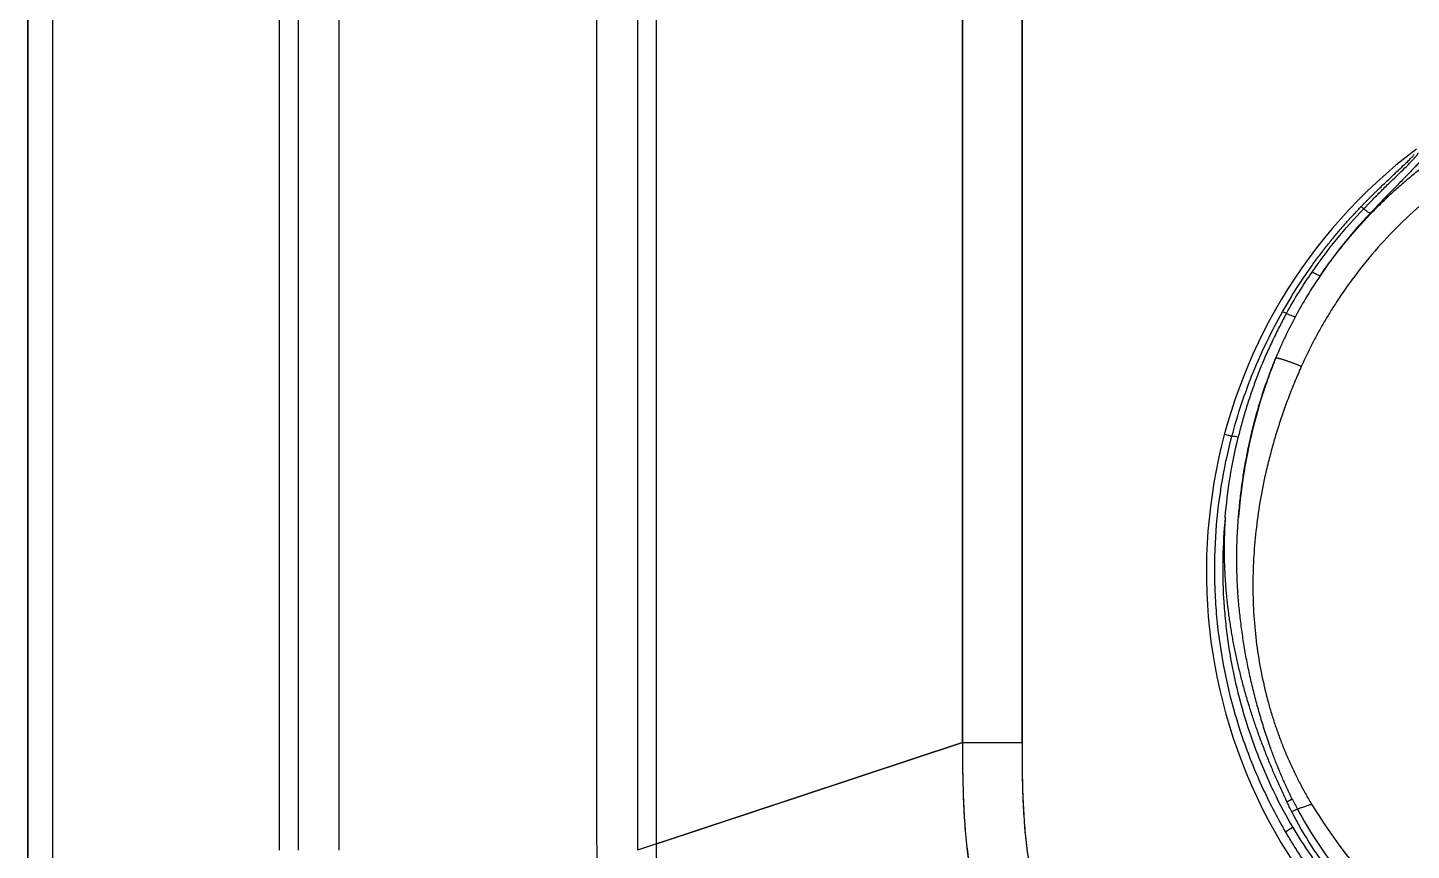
# Model space of a CAD drawing. Extents: x 956 to 1028, y 499 to 635.
# Drawn here: x 955.9 to 961, y 526.35 to 529.39 of the extents above; entities that cross this region are included whole.
import ezdxf

# ---------------------------------------------------------------- set-up
doc = ezdxf.new("R2010")
doc.units = 0
doc.header["$MEASUREMENT"] = 0
doc.layers.add('1', color=4, linetype='Continuous')
doc.layers.add('GEOMETRY', color=4, linetype='Continuous', lineweight=25)

# ---------------------------------------------------------------- blocks, each defined once
blk = doc.blocks.new('1508202-Salt System Cap')
at = {"layer": 'GEOMETRY'}
blk.add_line((-1.8884, 0.506), (-1.8609, 0.4986), dxfattribs=at)
for centre, radius, start, end in [((0, 0), 1.955, 127.1394, 112.86), ((-0.0355, 0.0615), 1.7866, 210.9965, 29.004), ((-1.8603, 0.426), 0.0726, 71.8455, 90.4762), ((-0.0355, 0.0615), 1.8542, 228.4876, 11.5131)]:
    blk.add_arc(centre, radius, start, end, dxfattribs=at)
for points, knots in [([(-1.5357, 1.0905), (-1.5305, 1.0979), (-1.5203, 1.1126), (-1.5045, 1.1344), (-1.4884, 1.156), (-1.4721, 1.1772), (-1.4555, 1.1982), (-1.4386, 1.2189), (-1.4214, 1.2393), (-1.404, 1.2594), (-1.3864, 1.2792), (-1.3684, 1.2988), (-1.3503, 1.318), (-1.3319, 1.3369), (-1.3133, 1.3555), (-1.2944, 1.3738), (-1.2753, 1.3918), (-1.2561, 1.4095), (-1.2366, 1.4268), (-1.2169, 1.4439), (-1.1969, 1.4606), (-1.1768, 1.477), (-1.1566, 1.4931), (-1.1361, 1.5089), (-1.1154, 1.5243), (-1.0946, 1.5395), (-1.0736, 1.5543), (-1.0525, 1.5688), (-1.0312, 1.5829), (-1.0097, 1.5967), (-0.9881, 1.6102), (-0.9664, 1.6234), (-0.9377, 1.6402), (-0.9016, 1.6604), (-0.8579, 1.6833), (-0.8133, 1.7052), (-0.7681, 1.7259), (-0.722, 1.7454), (-0.6753, 1.7638), (-0.6279, 1.7809), (-0.5798, 1.7968), (-0.5312, 1.8113), (-0.4819, 1.8246), (-0.4321, 1.8366), (-0.3818, 1.8472), (-0.331, 1.8564), (-0.2798, 1.8642), (-0.2281, 1.8706), (-0.1935, 1.8737), (-0.1762, 1.8752)], [0, 0, 0, 0, 0.016627, 0.033222, 0.049782, 0.06631, 0.082804, 0.099265, 0.115693, 0.132088, 0.14845, 0.164778, 0.181073, 0.197335, 0.213563, 0.229757, 0.245919, 0.262047, 0.278141, 0.294202, 0.310231, 0.326226, 0.342188, 0.358117, 0.374013, 0.389876, 0.405705, 0.421501, 0.437263, 0.452992, 0.468687, 0.484348, 0.499976, 0.530288, 0.560727, 0.591291, 0.621981, 0.652796, 0.683736, 0.7148, 0.745987, 0.777301, 0.80874, 0.840304, 0.871994, 0.903808, 0.935747, 0.967811, 1, 1, 1, 1]), ([(0.1477, 1.7678), (0.1387, 1.7687), (0.1207, 1.7705), (0.0936, 1.7726), (0.0666, 1.7743), (0.0395, 1.7756), (0.0125, 1.7765), (-0.0146, 1.777), (-0.0417, 1.777), (-0.0688, 1.7766), (-0.0959, 1.7757), (-0.1588, 1.7728), (-0.2573, 1.7636), (-0.3681, 1.7445), (-0.4559, 1.7239), (-0.5431, 1.6998), (-0.6923, 1.6491), (-0.8556, 1.5712), (-1.008, 1.4749), (-1.1165, 1.394), (-1.2181, 1.3049), (-1.3124, 1.2082), (-1.3991, 1.1042), (-1.46, 1.0181), (-1.5002, 0.9546), (-1.5232, 0.916), (-1.5452, 0.8769), (-1.5661, 0.8372), (-1.5861, 0.7969), (-1.5986, 0.7697), (-1.6048, 0.756)], [0, 0, 0, 0, 0.012566, 0.025118, 0.037658, 0.05019, 0.062717, 0.075242, 0.087767, 0.100297, 0.112834, 0.125381, 0.187662, 0.249979, 0.281307, 0.312776, 0.375446, 0.499884, 0.562613, 0.625367, 0.687606, 0.749917, 0.81264, 0.875346, 0.896127, 0.916888, 0.937641, 0.958401, 0.979183, 1, 1, 1, 1]), ([(-1.384, 1.3461), (-1.3814, 1.3488), (-1.3762, 1.3542), (-1.3684, 1.3622), (-1.3606, 1.3701), (-1.3528, 1.3779), (-1.3451, 1.3856), (-1.3374, 1.3933), (-1.3298, 1.4008), (-1.3222, 1.4082), (-1.306, 1.424), (-1.2819, 1.4471), (-1.2527, 1.4746), (-1.2277, 1.498), (-1.212, 1.5129), (-1.2028, 1.522), (-1.1977, 1.5273), (-1.1936, 1.5317), (-1.1904, 1.5355), (-1.1892, 1.5374), (-1.1885, 1.5383)], [0, 0, 0, 0, 0.028057, 0.055971, 0.083781, 0.11153, 0.13926, 0.167013, 0.194832, 0.222758, 0.250832, 0.376394, 0.501934, 0.62768, 0.753894, 0.803081, 0.852072, 0.901079, 0.950317, 1, 1, 1, 1]), ([(-1.3742, 1.3384), (-1.3616, 1.3515), (-1.3491, 1.3643), (-1.3243, 1.3895), (-1.3121, 1.4016), (-1.2888, 1.4247), (-1.2775, 1.4357), (-1.2558, 1.4568), (-1.2457, 1.4665), (-1.2271, 1.4846), (-1.2186, 1.4929), (-1.2035, 1.508), (-1.197, 1.5146), (-1.1862, 1.5262), (-1.1819, 1.5311), (-1.1757, 1.5392), (-1.1739, 1.5423), (-1.1733, 1.5445)], [0, 0, 0, 0, 0.125, 0.125, 0.25, 0.25, 0.375, 0.375, 0.5, 0.5, 0.625, 0.625, 0.75, 0.75, 0.875, 0.875, 1, 1, 1, 1]), ([(-1.1396, 1.5574), (-1.1391, 1.5562), (-1.139, 1.5548), (-1.1396, 1.5513), (-1.1403, 1.5493), (-1.1436, 1.5425), (-1.1472, 1.5369), (-1.1573, 1.5237), (-1.1639, 1.5159), (-1.1793, 1.4987), (-1.1881, 1.4892), (-1.208, 1.4685), (-1.2192, 1.457), (-1.2427, 1.433), (-1.2552, 1.4204), (-1.2813, 1.3937), (-1.2951, 1.3795), (-1.3229, 1.3508), (-1.337, 1.3361), (-1.3512, 1.321)], [0, 0, 0, 0, 0.0625, 0.0625, 0.125, 0.125, 0.25, 0.25, 0.375, 0.375, 0.5, 0.5, 0.625, 0.625, 0.75, 0.75, 0.875, 0.875, 1, 1, 1, 1]), ([(-1.6741, 0.958), (-1.6693, 0.9663), (-1.6599, 0.9828), (-1.6454, 1.0071), (-1.6309, 1.0307), (-1.6163, 1.0535), (-1.6018, 1.0757), (-1.5872, 1.0972), (-1.5727, 1.1181), (-1.5583, 1.1383), (-1.5439, 1.1579), (-1.5296, 1.1768), (-1.5155, 1.1951), (-1.5015, 1.2128), (-1.4876, 1.2299), (-1.4739, 1.2464), (-1.4604, 1.2623), (-1.4471, 1.2776), (-1.4341, 1.2924), (-1.4212, 1.3066), (-1.4086, 1.3203), (-1.3963, 1.3334), (-1.3881, 1.3419), (-1.384, 1.3461)], [0, 0, 0, 0, 0.0593506, 0.1175292, 0.1745355, 0.2303693, 0.2850305, 0.3385187, 0.3908339, 0.4419759, 0.4919445, 0.5407396, 0.5883609, 0.6348085, 0.6800821, 0.7241817, 0.7671072, 0.8088584, 0.8494354, 0.8888381, 0.9270664, 0.9641204, 1, 1, 1, 1]), ([(-1.565, 1.1047), (-1.5364, 1.1462), (-1.5061, 1.1865), (-1.4425, 1.2644), (-1.4091, 1.302), (-1.3742, 1.3384)], [0, 0, 0, 0, 0.5, 0.5, 1, 1, 1, 1]), ([(-1.384, 1.3461), (-1.3837, 1.3461), (-1.3826, 1.3454), (-1.3792, 1.3428), (-1.3769, 1.3408), (-1.3742, 1.3384)], [0, 0, 0, 0, 0.5, 0.5, 1, 1, 1, 1]), ([(-1.3512, 1.321), (-1.3525, 1.3214), (-1.3552, 1.3231), (-1.3631, 1.3291), (-1.3683, 1.3333), (-1.3742, 1.3384)], [0, 0, 0, 0, 0.5, 0.5, 1, 1, 1, 1]), ([(-1.3512, 1.321), (-1.3851, 1.2852), (-1.4175, 1.248), (-1.479, 1.1711), (-1.5082, 1.1314), (-1.5357, 1.0905)], [0, 0, 0, 0, 0.5, 0.5, 1, 1, 1, 1]), ([(-1.5357, 1.0905), (-1.5373, 1.0905), (-1.5408, 1.0917), (-1.5509, 1.0966), (-1.5574, 1.1003), (-1.565, 1.1047)], [0, 0, 0, 0, 0.5, 0.5, 1, 1, 1, 1]), ([(-1.8609, 0.4986), (-1.8397, 0.5792), (-1.8135, 0.6578), (-1.7512, 0.8109), (-1.7152, 0.8855), (-1.6741, 0.958)], [0, 0, 0, 0, 0.5, 0.5, 1, 1, 1, 1]), ([(-1.6596, 0.9522), (-1.6639, 0.9442), (-1.6727, 0.9282), (-1.6854, 0.9041), (-1.6977, 0.8797), (-1.7096, 0.8552), (-1.7212, 0.8304), (-1.7325, 0.8055), (-1.7433, 0.7805), (-1.7538, 0.7552), (-1.7639, 0.7298), (-1.7737, 0.7043), (-1.783, 0.6786), (-1.792, 0.6527), (-1.8006, 0.6268), (-1.8088, 0.6007), (-1.8167, 0.5744), (-1.8241, 0.5481), (-1.8312, 0.5216), (-1.8356, 0.5039), (-1.8378, 0.495)], [0, 0, 0, 0, 0.055441, 0.110896, 0.166366, 0.221848, 0.277344, 0.332852, 0.388373, 0.443907, 0.499454, 0.555014, 0.610587, 0.666174, 0.721774, 0.777389, 0.833018, 0.888663, 0.944323, 1, 1, 1, 1]), ([(-1.6741, 0.958), (-1.6736, 0.9582), (-1.6721, 0.9578), (-1.667, 0.9558), (-1.6635, 0.9542), (-1.6596, 0.9522)], [0, 0, 0, 0, 0.5, 0.5, 1, 1, 1, 1]), ([(-1.6596, 0.9522), (-1.6517, 0.9486), (-1.6447, 0.9457), (-1.6335, 0.9416), (-1.6292, 0.9404), (-1.6268, 0.9402)], [0, 0, 0, 0, 0.5, 0.5, 1, 1, 1, 1]), ([(-1.8368, 0.1985), (-1.836, 0.2084), (-1.8343, 0.2281), (-1.8313, 0.2577), (-1.828, 0.2872), (-1.8242, 0.3166), (-1.82, 0.346), (-1.8154, 0.3753), (-1.8103, 0.4045), (-1.8049, 0.4336), (-1.7989, 0.4627), (-1.7926, 0.4917), (-1.7858, 0.5205), (-1.7786, 0.5493), (-1.7709, 0.5783), (-1.7624, 0.6074), (-1.7534, 0.6369), (-1.744, 0.6662), (-1.7339, 0.6953), (-1.7231, 0.7254), (-1.7117, 0.7563), (-1.7032, 0.7774), (-1.699, 0.7879)], [0, 0, 0, 0, 0.048883, 0.097742, 0.14657, 0.195364, 0.244134, 0.292908, 0.34172, 0.390516, 0.439311, 0.488117, 0.536927, 0.585677, 0.634371, 0.685045, 0.735707, 0.786316, 0.837097, 0.887969, 0.944189, 1, 1, 1, 1]), ([(-1.6989, 0.7879), (-1.7038, 0.7762), (-1.7084, 0.7644), (-1.7173, 0.7406), (-1.7218, 0.7288), (-1.7348, 0.693), (-1.743, 0.669), (-1.7656, 0.5967), (-1.7789, 0.5479), (-1.8019, 0.4494), (-1.8115, 0.3996), (-1.8269, 0.2995), (-1.8327, 0.2491), (-1.8368, 0.1985)], [0, 0, 0, 0, 0.0625, 0.0625, 0.125, 0.125, 0.25, 0.25, 0.5, 0.5, 0.75, 0.75, 1, 1, 1, 1]), ([(-1.6048, 0.756), (-1.6068, 0.7569), (-1.6108, 0.7586), (-1.6169, 0.761), (-1.6228, 0.7635), (-1.6286, 0.7658), (-1.6343, 0.768), (-1.6398, 0.7701), (-1.6452, 0.7721), (-1.6504, 0.774), (-1.6555, 0.7757), (-1.6603, 0.7774), (-1.665, 0.7789), (-1.6695, 0.7803), (-1.6738, 0.7816), (-1.6778, 0.7828), (-1.6816, 0.7839), (-1.6852, 0.7849), (-1.6885, 0.7857), (-1.6915, 0.7865), (-1.6943, 0.7871), (-1.6968, 0.7875), (-1.6982, 0.7877), (-1.699, 0.7878)], [0, 0, 0, 0, 0.0510136, 0.1013494, 0.1512057, 0.2006599, 0.2496547, 0.298166, 0.3462167, 0.39376, 0.4408243, 0.4876481, 0.5344627, 0.5813587, 0.6281487, 0.6747427, 0.7212696, 0.7677218, 0.8140741, 0.860459, 0.9069069, 0.9533794, 1, 1, 1, 1]), ([(-1.6048, 0.756), (-1.6089, 0.7467), (-1.6171, 0.7282), (-1.6289, 0.7003), (-1.6402, 0.6723), (-1.6512, 0.6442), (-1.6617, 0.616), (-1.6718, 0.5877), (-1.6815, 0.5593), (-1.6907, 0.5309), (-1.6996, 0.5024), (-1.708, 0.4737), (-1.7159, 0.445), (-1.7235, 0.4163), (-1.7306, 0.3874), (-1.751, 0.2992), (-1.7761, 0.1512), (-1.7857, -0.0244), (-1.781, -0.1642), (-1.7708, -0.2691), (-1.754, -0.3722), (-1.7349, -0.455), (-1.717, -0.5185), (-1.7028, -0.5634), (-1.6874, -0.6076), (-1.6706, -0.6511), (-1.6525, -0.694), (-1.6332, -0.7362), (-1.6125, -0.7777), (-1.5906, -0.8186), (-1.5749, -0.8452), (-1.567, -0.8586)], [0, 0, 0, 0, 0.018117, 0.036181, 0.054193, 0.072159, 0.090082, 0.107966, 0.125813, 0.143628, 0.161414, 0.179176, 0.196916, 0.214639, 0.232349, 0.250048, 0.376432, 0.499981, 0.563559, 0.626243, 0.688285, 0.749947, 0.778115, 0.806124, 0.834001, 0.861772, 0.889465, 0.917107, 0.944724, 0.972346, 1, 1, 1, 1]), ([(-1.663, -0.9601), (-1.6946, -0.9059), (-1.7236, -0.8499), (-1.7632, -0.7633), (-1.7757, -0.7341), (-1.7991, -0.6754), (-1.81, -0.6459), (-1.861, -0.4973), (-1.8899, -0.3754), (-1.9111, -0.2192), (-1.9146, -0.1878), (-1.92, -0.1246), (-1.9219, -0.0929), (-1.9254, 0.0016), (-1.9245, 0.0644), (-1.913, 0.2519), (-1.8933, 0.3758), (-1.8609, 0.4986)], [0, 0, 0, 0, 0.125, 0.125, 0.1875, 0.1875, 0.25, 0.25, 0.5, 0.5, 0.5625, 0.5625, 0.625, 0.625, 0.75, 0.75, 1, 1, 1, 1]), ([(1.8084, 0.4388), (1.8297, 0.3418), (1.8431, 0.2443), (1.8544, 0.0487), (1.8525, -0.0495), (1.8401, -0.1728), (1.8371, -0.1975), (1.8302, -0.2466), (1.8263, -0.271), (1.8131, -0.3438), (1.8024, -0.3917), (1.7648, -0.534), (1.7324, -0.6267), (1.6726, -0.7623), (1.6506, -0.8072), (1.6036, -0.8942), (1.5785, -0.9366), (1.4986, -1.0603), (1.439, -1.1383), (1.3567, -1.2301), (1.3398, -1.2482), (1.3053, -1.2837), (1.2876, -1.3012), (1.2336, -1.3526), (1.1965, -1.3851), (1.0819, -1.4781), (1.0011, -1.5337), (0.8733, -1.6077), (0.8295, -1.6307), (0.7398, -1.6736), (0.6943, -1.6931), (0.5562, -1.7461), (0.4622, -1.7739), (0.318, -1.8046), (0.2694, -1.8129), (0.1957, -1.8226), (0.171, -1.8253), (0.1215, -1.8298), (0.0968, -1.8316), (-0.0265, -1.8378), (-0.1246, -1.8351), (-0.271, -1.8195), (-0.3196, -1.8123), (-0.3924, -1.7987), (-0.4167, -1.7937), (-0.4651, -1.7826), (-0.4892, -1.7766), (-0.6087, -1.7442), (-0.7011, -1.7111), (-0.8352, -1.6508), (-0.8792, -1.6289), (-0.9655, -1.5817), (-1.008, -1.5562), (-1.1326, -1.4744), (-1.2109, -1.4137), (-1.2842, -1.3467)], [0, 0, 0, 0, 0.0625, 0.0625, 0.125, 0.125, 0.140625, 0.140625, 0.15625, 0.15625, 0.1875, 0.1875, 0.25, 0.25, 0.28125, 0.28125, 0.3125, 0.3125, 0.375, 0.375, 0.390625, 0.390625, 0.40625, 0.40625, 0.4375, 0.4375, 0.5, 0.5, 0.53125, 0.53125, 0.5625, 0.5625, 0.625, 0.625, 0.65625, 0.65625, 0.671875, 0.671875, 0.6875, 0.6875, 0.75, 0.75, 0.78125, 0.78125, 0.796875, 0.796875, 0.8125, 0.8125, 0.875, 0.875, 0.90625, 0.90625, 0.9375, 0.9375, 1, 1, 1, 1]), ([(-1.2645, -1.327), (-1.1922, -1.3929), (-1.1152, -1.4528), (-0.9925, -1.5332), (-0.9506, -1.5583), (-0.8656, -1.6049), (-0.8223, -1.6264), (-0.6902, -1.6858), (-0.5991, -1.7184), (-0.4815, -1.7502), (-0.4577, -1.7562), (-0.4101, -1.7671), (-0.3862, -1.772), (-0.3145, -1.7855), (-0.2666, -1.7925), (-0.1224, -1.8079), (-0.0258, -1.8106), (0.0956, -1.8044), (0.12, -1.8027), (0.1687, -1.7982), (0.193, -1.7955), (0.2656, -1.786), (0.3134, -1.7778), (0.4555, -1.7476), (0.5481, -1.7202), (0.6841, -1.668), (0.7289, -1.6488), (0.8173, -1.6066), (0.8603, -1.5839), (0.9862, -1.511), (1.0658, -1.4562), (1.1787, -1.3647), (1.2153, -1.3326), (1.2684, -1.2821), (1.2858, -1.2648), (1.3199, -1.2298), (1.3365, -1.212), (1.4175, -1.1216), (1.4762, -1.0448), (1.555, -0.9229), (1.5797, -0.8812), (1.626, -0.7955), (1.6476, -0.7513), (1.7066, -0.6177), (1.7385, -0.5265), (1.7755, -0.3864), (1.786, -0.3391), (1.799, -0.2674), (1.8029, -0.2434), (1.8097, -0.1951), (1.8126, -0.1707), (1.8248, -0.0493), (1.8267, 0.0474), (1.8156, 0.2401), (1.8024, 0.336), (1.7814, 0.4316)], [0, 0, 0, 0, 0.0625, 0.0625, 0.09375, 0.09375, 0.125, 0.125, 0.1875, 0.1875, 0.203125, 0.203125, 0.21875, 0.21875, 0.25, 0.25, 0.3125, 0.3125, 0.328125, 0.328125, 0.34375, 0.34375, 0.375, 0.375, 0.4375, 0.4375, 0.46875, 0.46875, 0.5, 0.5, 0.5625, 0.5625, 0.59375, 0.59375, 0.609375, 0.609375, 0.625, 0.625, 0.6875, 0.6875, 0.71875, 0.71875, 0.75, 0.75, 0.8125, 0.8125, 0.84375, 0.84375, 0.859375, 0.859375, 0.875, 0.875, 0.9375, 0.9375, 1, 1, 1, 1]), ([(-1.8856, 0.1986), (-1.8955, 0.0993), (-1.8975, -0.0001), (-1.8902, -0.1244), (-1.8883, -0.1493), (-1.8834, -0.1989), (-1.8805, -0.2235), (-1.8704, -0.2971), (-1.8617, -0.3457), (-1.8302, -0.49), (-1.8018, -0.5844), (-1.7568, -0.6999), (-1.7474, -0.7229), (-1.7275, -0.7686), (-1.7171, -0.7914), (-1.6846, -0.8585), (-1.6614, -0.9022), (-1.6365, -0.9448)], [0, 0, 0, 0, 0.25, 0.25, 0.3125, 0.3125, 0.375, 0.375, 0.5, 0.5, 0.75, 0.75, 0.8125, 0.8125, 0.875, 0.875, 1, 1, 1, 1]), ([(-1.8856, 0.1986), (-1.8861, 0.1907), (-1.8872, 0.1751), (-1.8883, 0.1516), (-1.8891, 0.128), (-1.8895, 0.1045), (-1.8897, 0.0809), (-1.8895, 0.0573), (-1.889, 0.0338), (-1.8882, 0.0102), (-1.8871, -0.0134), (-1.8856, -0.0369), (-1.8839, -0.0604), (-1.8818, -0.0839), (-1.8795, -0.1074), (-1.8768, -0.1308), (-1.8739, -0.1542), (-1.8706, -0.1776), (-1.8671, -0.2009), (-1.8633, -0.2242), (-1.8593, -0.2474), (-1.8549, -0.2706), (-1.8503, -0.2937), (-1.8454, -0.3168), (-1.8403, -0.3398), (-1.8349, -0.3628), (-1.8292, -0.3856), (-1.8233, -0.4085), (-1.8172, -0.4312), (-1.8108, -0.4539), (-1.8041, -0.4766), (-1.7973, -0.4991), (-1.7902, -0.5216), (-1.7828, -0.544), (-1.7753, -0.5664), (-1.7675, -0.5887), (-1.7595, -0.6109), (-1.7513, -0.633), (-1.7429, -0.6551), (-1.7343, -0.677), (-1.7254, -0.6989), (-1.7164, -0.7207), (-1.7072, -0.7425), (-1.6977, -0.7641), (-1.6881, -0.7857), (-1.6783, -0.8072), (-1.6683, -0.8286), (-1.6615, -0.8428), (-1.6581, -0.8499)], [0, 0, 0, 0, 0.021708, 0.043422, 0.065143, 0.086869, 0.108601, 0.130337, 0.152077, 0.17382, 0.195565, 0.217311, 0.239057, 0.260802, 0.282545, 0.304286, 0.326027, 0.347767, 0.369507, 0.391246, 0.412985, 0.434724, 0.456461, 0.478197, 0.499932, 0.521664, 0.543394, 0.565124, 0.586854, 0.608584, 0.630316, 0.652049, 0.673783, 0.69552, 0.717259, 0.739, 0.760744, 0.782489, 0.804237, 0.825987, 0.847738, 0.869491, 0.891244, 0.912997, 0.93475, 0.956502, 0.978252, 1, 1, 1, 1]), ([(-1.6385, -0.8395), (-1.6415, -0.8335), (-1.6475, -0.8214), (-1.6561, -0.8031), (-1.6645, -0.7847), (-1.6729, -0.7663), (-1.6806, -0.7476), (-1.6882, -0.7289), (-1.6959, -0.7103), (-1.7033, -0.6915), (-1.7105, -0.6727), (-1.7185, -0.6505), (-1.7275, -0.6251), (-1.7371, -0.5964), (-1.7462, -0.5676), (-1.7549, -0.5388), (-1.7632, -0.5097), (-1.7711, -0.4806), (-1.7788, -0.4515), (-1.786, -0.4223), (-1.7928, -0.3931), (-1.799, -0.3637), (-1.805, -0.3343), (-1.8105, -0.3049), (-1.8156, -0.2754), (-1.8202, -0.2458), (-1.8245, -0.2162), (-1.8284, -0.1865), (-1.8319, -0.1567), (-1.835, -0.1269), (-1.8376, -0.0971), (-1.8402, -0.0594), (-1.8423, -0.014), (-1.8432, 0.0392), (-1.8426, 0.0924), (-1.8406, 0.1455), (-1.8381, 0.1809), (-1.8368, 0.1985)], [0, 0, 0, 0, 0.018958, 0.037887, 0.056746, 0.075749, 0.094661, 0.113516, 0.132368, 0.151199, 0.170145, 0.18904, 0.217413, 0.245755, 0.273896, 0.302107, 0.330365, 0.358571, 0.386711, 0.414849, 0.44295, 0.470999, 0.499034, 0.527074, 0.555088, 0.583066, 0.611063, 0.639088, 0.667129, 0.695174, 0.723217, 0.751253, 0.801067, 0.850839, 0.90058, 0.950298, 1, 1, 1, 1]), ([(-1.6581, -0.8499), (-1.6572, -0.8494), (-1.6554, -0.8484), (-1.6526, -0.8469), (-1.6499, -0.8455), (-1.6473, -0.8441), (-1.6449, -0.8428), (-1.6425, -0.8416), (-1.6404, -0.8405), (-1.6391, -0.8399), (-1.6385, -0.8395)], [0, 0, 0, 0, 0.124686, 0.249608, 0.374692, 0.499865, 0.625054, 0.750188, 0.875193, 1, 1, 1, 1]), ([(-1.6399, -0.8864), (-1.643, -0.8804), (-1.6461, -0.8743), (-1.6522, -0.8621), (-1.6552, -0.856), (-1.6581, -0.8499)], [0, 0, 0, 0, 0.5, 0.5, 1, 1, 1, 1]), ([(-1.6194, -0.8767), (-1.6193, -0.8767), (-1.6184, -0.8763), (-1.6164, -0.8754), (-1.6129, -0.8741), (-1.6083, -0.8725), (-1.6026, -0.8705), (-1.5957, -0.8682), (-1.5875, -0.8654), (-1.5778, -0.8621), (-1.5707, -0.8598), (-1.567, -0.8586)], [0, 0, 0, 0, 0.003093, 0.07188, 0.156092, 0.255722, 0.370693, 0.501198, 0.648102, 0.813617, 1, 1, 1, 1]), ([(-1.6399, -0.8864), (-1.636, -0.8844), (-1.6321, -0.8825), (-1.6251, -0.8792), (-1.6219, -0.8777), (-1.6194, -0.8767)], [0, 0, 0, 0, 0.5, 0.5, 1, 1, 1, 1]), ([(-1.2842, -1.3467), (-1.3203, -1.3137), (-1.355, -1.2793), (-1.4213, -1.2076), (-1.4529, -1.1702), (-1.5423, -1.0549), (-1.595, -0.9733), (-1.6399, -0.8864)], [0, 0, 0, 0, 0.25, 0.25, 0.5, 0.5, 1, 1, 1, 1]), ([(-1.6194, -0.8767), (-1.5737, -0.9615), (-1.5209, -1.0413), (-1.4317, -1.1542), (-1.4003, -1.1907), (-1.3345, -1.2609), (-1.3002, -1.2946), (-1.2645, -1.327)], [0, 0, 0, 0, 0.5, 0.5, 0.75, 0.75, 1, 1, 1, 1]), ([(0.9581, -1.6596), (0.9503, -1.664), (0.9346, -1.673), (0.9108, -1.6861), (0.8869, -1.6988), (0.8628, -1.7111), (0.8386, -1.7231), (0.8143, -1.7347), (0.7898, -1.746), (0.7653, -1.7569), (0.7406, -1.7675), (0.7158, -1.7777), (0.691, -1.7875), (0.666, -1.7969), (0.6409, -1.806), (0.6158, -1.8148), (0.5906, -1.8231), (0.5653, -1.8311), (0.5399, -1.8388), (0.5145, -1.8461), (0.489, -1.853), (0.4635, -1.8596), (0.4379, -1.8658), (0.4123, -1.8716), (0.3867, -1.8771), (0.361, -1.8822), (0.3353, -1.887), (0.3096, -1.8914), (0.2838, -1.8954), (0.2581, -1.8991), (0.2323, -1.9024), (0.2065, -1.9054), (0.1808, -1.9081), (0.155, -1.9103), (0.1293, -1.9123), (0.1036, -1.9139), (0.0779, -1.9151), (0.0522, -1.916), (0.0266, -1.9165), (0.001, -1.9167), (-0.0245, -1.9166), (-0.05, -1.9161), (-0.0755, -1.9153), (-0.1009, -1.9142), (-0.1262, -1.9127), (-0.1515, -1.9109), (-0.1767, -1.9087), (-0.2018, -1.9063), (-0.2269, -1.9035), (-0.2518, -1.9004), (-0.2767, -1.8969), (-0.3015, -1.8932), (-0.3262, -1.8891), (-0.3508, -1.8847), (-0.3753, -1.88), (-0.3997, -1.875), (-0.424, -1.8697), (-0.4482, -1.8641), (-0.4723, -1.8582), (-0.5057, -1.8495), (-0.5483, -1.8375), (-0.5998, -1.8214), (-0.6507, -1.8039), (-0.7009, -1.7851), (-0.7505, -1.7649), (-0.7993, -1.7434), (-0.8474, -1.7207), (-0.8947, -1.6967), (-0.9412, -1.6714), (-0.9868, -1.645), (-1.0315, -1.6174), (-1.0754, -1.5887), (-1.1183, -1.5589), (-1.1603, -1.528), (-1.2014, -1.4961), (-1.2414, -1.4632), (-1.2804, -1.4294), (-1.3184, -1.3946), (-1.3553, -1.3589), (-1.3911, -1.3223), (-1.4259, -1.285), (-1.4595, -1.2468), (-1.4921, -1.2079), (-1.5235, -1.1682), (-1.5537, -1.1278), (-1.5829, -1.0869), (-1.6108, -1.0452), (-1.6376, -1.0031), (-1.6545, -0.9744), (-1.663, -0.9601)], [0, 0, 0, 0, 0.009017, 0.018019, 0.027007, 0.035981, 0.044941, 0.053886, 0.062817, 0.071734, 0.080637, 0.089526, 0.098401, 0.107261, 0.116107, 0.124939, 0.133757, 0.142561, 0.15135, 0.160126, 0.168887, 0.177634, 0.186367, 0.195086, 0.20379, 0.212481, 0.221157, 0.22982, 0.238468, 0.247102, 0.255722, 0.264328, 0.27292, 0.281497, 0.290061, 0.29861, 0.307146, 0.315667, 0.324174, 0.332667, 0.341146, 0.349611, 0.358062, 0.366499, 0.374922, 0.383331, 0.391725, 0.400106, 0.408473, 0.416825, 0.425164, 0.433488, 0.441799, 0.450095, 0.458377, 0.466646, 0.4749, 0.483141, 0.491367, 0.499579, 0.51754, 0.53545, 0.553309, 0.571118, 0.588876, 0.606584, 0.624241, 0.641848, 0.659404, 0.67691, 0.694366, 0.711771, 0.729127, 0.746431, 0.763686, 0.780891, 0.798045, 0.81515, 0.832204, 0.849208, 0.866162, 0.883067, 0.899921, 0.916725, 0.93348, 0.950185, 0.96684, 0.983445, 1, 1, 1, 1]), ([(-1.6625, -0.961), (-1.6624, -0.9604), (-1.6596, -0.9582), (-1.6502, -0.9519), (-1.6437, -0.9478), (-1.637, -0.9439)], [0, 0, 0, 0, 0.5, 0.5, 1, 1, 1, 1]), ([(-1.6365, -0.9448), (-1.6315, -0.953), (-1.6215, -0.9694), (-1.6061, -0.9936), (-1.5904, -1.0175), (-1.5744, -1.0412), (-1.5581, -1.0645), (-1.5415, -1.0876), (-1.5246, -1.1103), (-1.5073, -1.1328), (-1.4898, -1.155), (-1.4719, -1.1769), (-1.4537, -1.1985), (-1.4352, -1.2198), (-1.4164, -1.2408), (-1.3973, -1.2615), (-1.3778, -1.2819), (-1.3581, -1.302), (-1.338, -1.3219), (-1.3177, -1.3414), (-1.297, -1.3607), (-1.276, -1.3796), (-1.2546, -1.3983), (-1.233, -1.4167), (-1.2111, -1.4347), (-1.1888, -1.4525), (-1.1663, -1.47), (-1.1018, -1.5184), (-0.992, -1.592), (-0.8302, -1.6789), (-0.6609, -1.7493), (-0.4851, -1.8028), (-0.3054, -1.8395), (-0.1237, -1.8585), (0.0589, -1.8596), (0.1978, -1.8468), (0.2928, -1.8322), (0.3443, -1.8229), (0.3954, -1.8122), (0.4461, -1.8002), (0.4962, -1.7867), (0.5459, -1.7719), (0.5951, -1.7558), (0.6439, -1.7383), (0.6922, -1.7194), (0.74, -1.6992), (0.7873, -1.6776), (0.8342, -1.6546), (0.8806, -1.6303), (0.911, -1.613), (0.9263, -1.6044)], [0, 0, 0, 0, 0.009829, 0.019629, 0.029402, 0.039152, 0.048879, 0.058586, 0.068276, 0.077949, 0.087609, 0.097258, 0.106898, 0.11653, 0.126159, 0.135784, 0.14541, 0.155037, 0.164668, 0.174306, 0.183953, 0.19361, 0.203281, 0.212966, 0.222669, 0.232391, 0.242135, 0.251903, 0.314924, 0.377267, 0.439531, 0.502315, 0.564936, 0.62693, 0.688885, 0.751393, 0.769331, 0.787187, 0.804975, 0.822707, 0.840398, 0.858061, 0.87571, 0.893358, 0.911019, 0.928707, 0.946436, 0.964219, 0.982069, 1, 1, 1, 1])]:
    blk.add_open_spline(points, degree=3, knots=knots, dxfattribs=at)
for points in [[(-1.6596, 0.9522), (-1.6306, 1.0045), (-1.599, 1.0554), (-1.565, 1.1047)], [(-1.5357, 1.0905), (-1.5686, 1.042), (-1.5991, 0.9919), (-1.6268, 0.9402)], [(-1.6268, 0.9402), (-1.6534, 0.8905), (-1.6775, 0.8397), (-1.699, 0.7878)], [(-1.8856, 0.1986), (-1.8776, 0.2978), (-1.8617, 0.3967), (-1.8376, 0.495)], [(-1.6385, -0.8395), (-1.6322, -0.852), (-1.626, -0.8644), (-1.6194, -0.8767)]]:
    blk.add_open_spline(points, degree=3, dxfattribs=at)
blk = doc.blocks.new('2026 SX')
at = {"layer": '1', "color": 3}
for p, q in [((0, 71.442), (0, 5.922)), ((0, 5.922), (0, 71.442)), ((0.0917, 65.6354), (0.0917, 14.1233)), ((0.0917, 65.6354), (0.0917, 14.1233)), ((0.928, 65.6354), (0.928, 14.1233)), ((1, 14.1233), (1, 65.6354)), ((1.1484, 65.6354), (1.1484, 14.1233)), ((2.25, 65.6354), (2.25, 14.1233)), ((2.1009, 14.1468), (2.1009, 65.4375)), ((2.3209, 14.1468), (2.3209, 65.4375)), ((3.4495, 18.8222), (3.4495, 14.5209)), ((3.4495, 14.521), (3.4495, 18.8222)), ((3.6695, 18.8222), (3.6695, 14.5209)), ((3.6695, 14.5209), (3.6695, 18.8222)), ((3.4495, 14.521), (2.25, 14.1233)), ((2.3209, 14.1468), (3.4495, 14.521))]:
    blk.add_line(p, q, dxfattribs=at)
at = {"layer": '1', "color": 3, "flags": 128}
blk.add_lwpolyline([(0.0917, 14.1233), (0.0917, 12.9499), (0.0917, 11.7765), (0.0917, 10.6031), (0.0917, 9.4297), (0.0918, 8.2563), (0.0918, 7.083), (0.092, 5.922)], dxfattribs=at)
at = {"layer": '1', "color": 3}
for points, knots in [([(3.4495, 14.521), (3.4496, 14.4946), (3.4498, 14.4277), (3.4517, 14.3273), (3.4572, 14.2202), (3.468, 14.1062), (3.4878, 13.9823), (3.5203, 13.8525), (3.5595, 13.7411), (3.6038, 13.642), (3.6515, 13.5534), (3.7061, 13.4672), (3.7847, 13.3589), (3.8799, 13.2487), (3.9724, 13.1522), (4.0194, 13.1045), (4.0346, 13.0891)], [0, 0, 0, 0, 0.04936, 0.124895, 0.187748, 0.249855, 0.338945, 0.421993, 0.49965, 0.559471, 0.624833, 0.687511, 0.750105, 0.874959, 0.959463, 1, 1, 1, 1]), ([(3.4495, 14.5209), (3.4496, 14.4541), (3.45, 14.3872), (3.455, 14.2535), (3.4595, 14.1867), (3.4756, 14.054), (3.4872, 13.988), (3.5191, 13.8581), (3.5396, 13.7942), (3.5898, 13.6703), (3.6196, 13.6102), (3.6872, 13.4949), (3.7251, 13.4396), (3.8065, 13.3335), (3.8501, 13.2828), (3.9405, 13.1842), (3.9874, 13.1365), (4.0346, 13.0891)], [0, 0, 0, 0, 0.125, 0.125, 0.25, 0.25, 0.375, 0.375, 0.5, 0.5, 0.625, 0.625, 0.75, 0.75, 0.875, 0.875, 1, 1, 1, 1]), ([(3.4495, 14.5209), (3.4711, 14.5209), (3.5032, 14.5209), (3.5797, 14.5209), (3.6241, 14.5209), (3.6695, 14.5209)], [0, 0, 0, 0, 0.5, 0.5, 1, 1, 1, 1]), ([(3.4495, 14.5209), (3.4711, 14.5209), (3.5032, 14.5209), (3.5797, 14.5209), (3.6241, 14.5209), (3.6695, 14.5209)], [0, 0, 0, 0, 0.5, 0.5, 1, 1, 1, 1]), ([(3.6695, 14.5209), (3.6695, 14.4979), (3.6696, 14.455), (3.6702, 14.3951), (3.6717, 14.3269), (3.6753, 14.2501), (3.6854, 14.1313), (3.7089, 13.9855), (3.763, 13.815), (3.8445, 13.6559), (3.9306, 13.5361), (4.0072, 13.4448), (4.0655, 13.3807), (4.1288, 13.3149), (4.171, 13.2724), (4.1945, 13.2488)], [0, 0, 0, 0, 0.0482023, 0.090041, 0.1255204, 0.1913624, 0.251206, 0.375472, 0.5000348, 0.6244873, 0.7486462, 0.8085172, 0.8744062, 0.9301273, 1, 1, 1, 1]), ([(3.6695, 14.5209), (3.6695, 14.4613), (3.6697, 14.4016), (3.6734, 14.2824), (3.6768, 14.2228), (3.6898, 14.1042), (3.6993, 14.0452), (3.7268, 13.9291), (3.7449, 13.8721), (3.7903, 13.7618), (3.8176, 13.7085), (3.8798, 13.6067), (3.9147, 13.5582), (3.9892, 13.465), (4.0288, 13.4204), (4.1104, 13.3334), (4.1524, 13.291), (4.1945, 13.2488)], [0, 0, 0, 0, 0.125, 0.125, 0.25, 0.25, 0.375, 0.375, 0.5, 0.5, 0.625, 0.625, 0.75, 0.75, 0.875, 0.875, 1, 1, 1, 1]), ([(2.6841, 12.7402), (2.6768, 12.7477), (2.6621, 12.7625), (2.6405, 12.785), (2.6194, 12.8076), (2.5986, 12.8304), (2.5784, 12.8533), (2.5585, 12.8764), (2.5391, 12.8996), (2.5201, 12.923), (2.5015, 12.9466), (2.4834, 12.9702), (2.4656, 12.9941), (2.4484, 13.0181), (2.4006, 13.0865), (2.3287, 13.203), (2.2457, 13.3748), (2.1809, 13.5548), (2.1459, 13.6977), (2.128, 13.7984), (2.1196, 13.8547), (2.1128, 13.9117), (2.1074, 13.9695), (2.1037, 14.028), (2.1013, 14.0871), (2.101, 14.1268), (2.1009, 14.1468)], [0, 0, 0, 0, 0.0200355, 0.0399477, 0.0597399, 0.0794159, 0.0989792, 0.1184336, 0.1377829, 0.1570307, 0.1761812, 0.1952381, 0.2142055, 0.2330875, 0.2518883, 0.3742158, 0.49493, 0.6168988, 0.7403159, 0.7763921, 0.8127615, 0.8494533, 0.8864958, 0.9239167, 0.9617428, 1, 1, 1, 1]), ([(2.8441, 12.8999), (2.761, 12.9809), (2.6845, 13.0688), (2.5843, 13.2111), (2.5533, 13.2603), (2.4969, 13.3616), (2.4714, 13.4138), (2.4038, 13.5743), (2.3709, 13.6862), (2.329, 13.9145), (2.32, 14.0307), (2.3209, 14.1468)], [0, 0, 0, 0, 0.25, 0.25, 0.375, 0.375, 0.5, 0.5, 0.75, 0.75, 1, 1, 1, 1])]:
    blk.add_open_spline(points, degree=3, knots=knots, dxfattribs=at)
blk.add_blockref('1508202-Salt System Cap', (6.3048, 15.1523))

msp = doc.modelspace()

# ---------------------------------------------------------------- block references
at = {"layer": '1'}
msp.add_blockref('2026 SX', (955.8964, 512.2273), dxfattribs=at)

doc.saveas('drawing.dxf')
